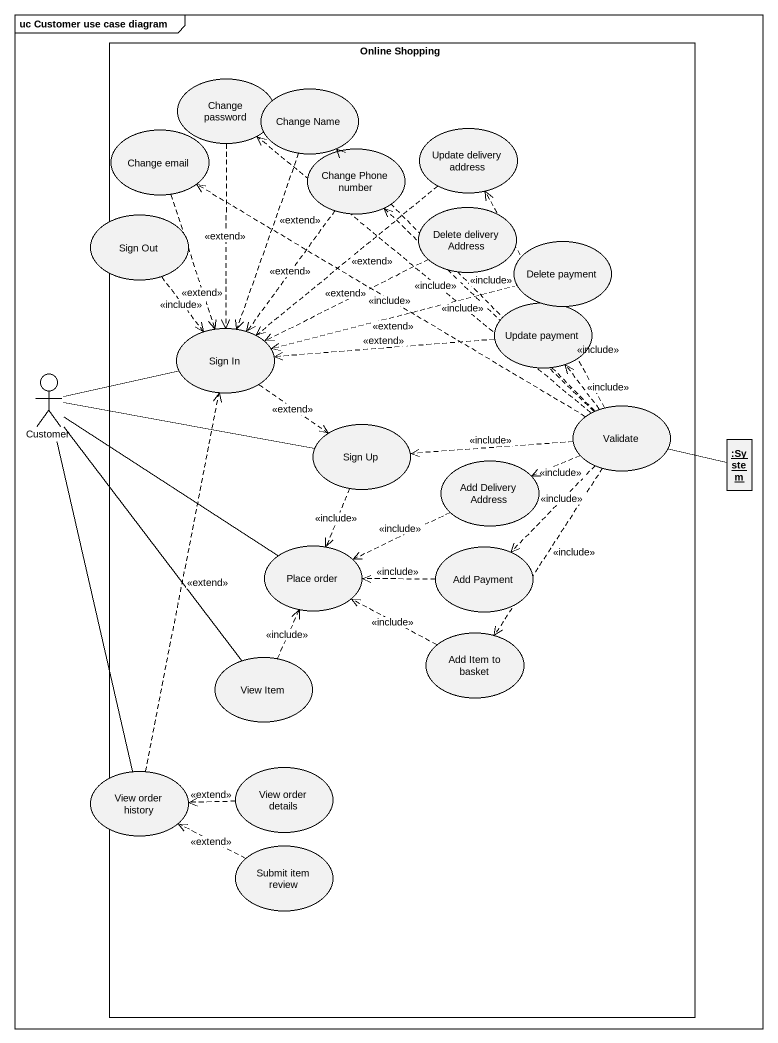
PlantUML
@startuml
mainframe uc Customer use case diagram
allowmixing
hide circle
hide empty members
rectangle "Online Shopping" as Online_Shopping {
  usecase "Change password" as Change_password
  usecase "Change Name" as Change_Name
  usecase "Change email" as Change_email
  usecase "Change Phone number" as Change_Phone_number
  usecase "Update delivery address" as Update_delivery_address
  usecase "Delete delivery Address" as Delete_delivery_Address
  usecase "Delete payment" as Delete_payment
  usecase "Update payment" as Update_payment
  usecase "Sign In" as Sign_In
  usecase Validate
  usecase "Sign Up" as Sign_Up
  usecase "Add Delivery Address" as Add_Delivery_Address
  usecase "Place order" as Place_order
  usecase "Add Payment" as Add_Payment
  usecase "View Item" as View_Item
  usecase "Add Item to basket" as Add_Item_to_basket
  usecase "View order details" as View_order_details
  usecase "Submit item review" as Submit_item_review
}
usecase "Sign Out" as Sign_Out
actor Customer
object ":System" as System
usecase "View order history" as View_order_history
Change_password ..> Sign_In : <<extend>>
Change_Name ..> Sign_In : <<extend>>
Change_email ..> Sign_In : <<extend>>
Change_Phone_number ..> Sign_In : <<extend>>
Update_delivery_address ..> Sign_In : <<extend>>
Sign_Out ..> Sign_In : <<include>>
Delete_delivery_Address .left.> Sign_In : <<extend>>
Delete_payment .left.> Sign_In : <<extend>>
Update_payment .left.> Sign_In : <<extend>>
Sign_In ..> Sign_Up : <<extend>>
Customer -right- Sign_In
Customer -right- Sign_Up
Customer -- Place_order
Customer -- View_Item
Customer -- View_order_history
Validate .up.> Change_password : <<include>>
Validate .up.> Change_Name : <<include>>
Validate .left.> Change_email : <<include>>
Validate .up.> Change_Phone_number : <<include>>
Validate .up.> Update_delivery_address : <<include>>
Validate .up.> Update_payment : <<include>>
Validate .left.> Sign_Up : <<include>>
Validate -right- System
Validate .left.> Add_Delivery_Address : <<include>>
Validate ..> Add_Payment : <<include>>
Validate ..> Add_Item_to_basket : <<include>>
Sign_Up ..> Place_order : <<include>>
Add_Delivery_Address .left.> Place_order : <<include>>
Add_Payment .left.> Place_order : <<include>>
View_Item .up.> Place_order : <<include>>
Add_Item_to_basket .left.> Place_order : <<include>>
View_order_history .up.> Sign_In : <<extend>>
View_order_details .left.> View_order_history : <<extend>>
Submit_item_review .left.> View_order_history : <<extend>>
@enduml
